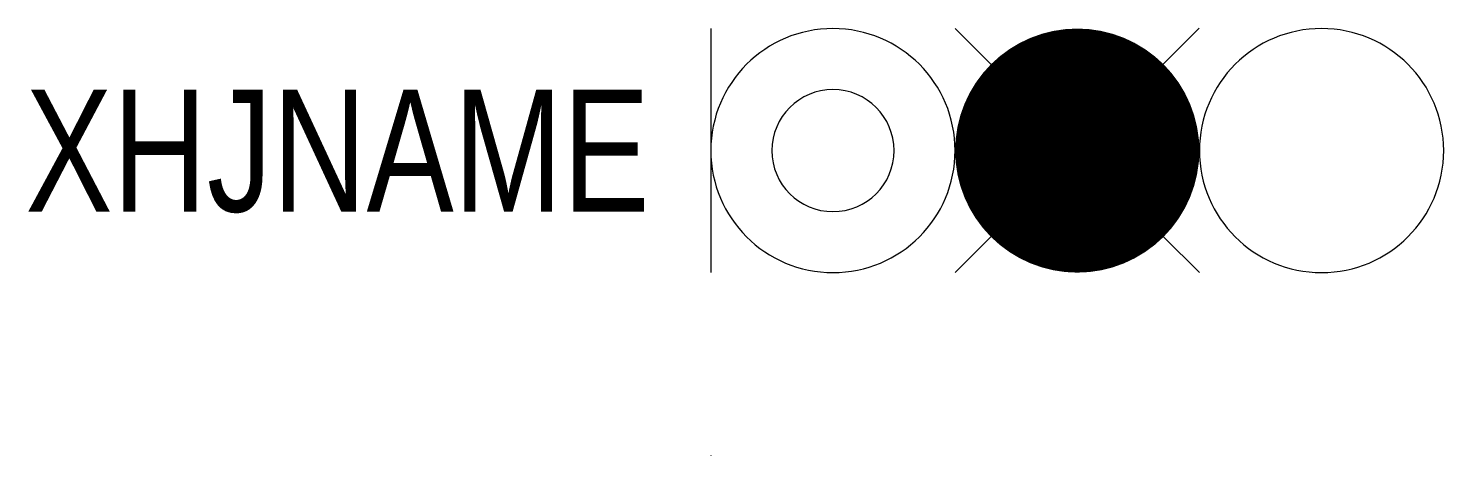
# Model space of a CAD drawing. Header units: millimetres. Extents: x -11.2 to 12, y 0 to 7.
import ezdxf
from ezdxf.enums import TextEntityAlignment as Align

# ---------------------------------------------------------------- set-up
doc = ezdxf.new("R2010")
doc.units = ezdxf.units.MM
doc.layers.get('0').update_dxf_attribs({"linetype": 'CONTINUOUS'})

msp = doc.modelspace()

# ---------------------------------------------------------------- linework, layer by layer
msp.add_line((0, 0.001), (0, -0.001))
at = {"color": 7}
msp.add_lwpolyline([(0, 7), (0, 3)], dxfattribs=at)
for points in [[(0, 5, 1), (4, 5, 1)], [(1, 5, 1), (3, 5, 1)]]:
    msp.add_lwpolyline(points, format="xyb", close=True, dxfattribs=at)
at = {"color": 1, "const_width": 2}
msp.add_lwpolyline([(7, 5, -1), (5, 5, -1)], format="xyb", close=True, dxfattribs=at)
at = {"color": 1}
for points in [[(4.586, 6.414), (4, 7)], [(7.995, 7.005), (7.409, 6.419)], [(4.586, 3.586), (4, 3)], [(8, 3), (7.414, 3.586)]]:
    msp.add_lwpolyline(points, dxfattribs=at)
at = {"color": 3}
msp.add_lwpolyline([(8, 5, 1), (12, 5, 1)], format="xyb", close=True, dxfattribs=at)

# ---------------------------------------------------------------- texts
at = {"width": 0.8}
msp.add_attdef('XHJNAME', text='X4', height=2, dxfattribs=at).set_placement((-1, 4), align=Align.RIGHT)

doc.saveas('drawing.dxf')
